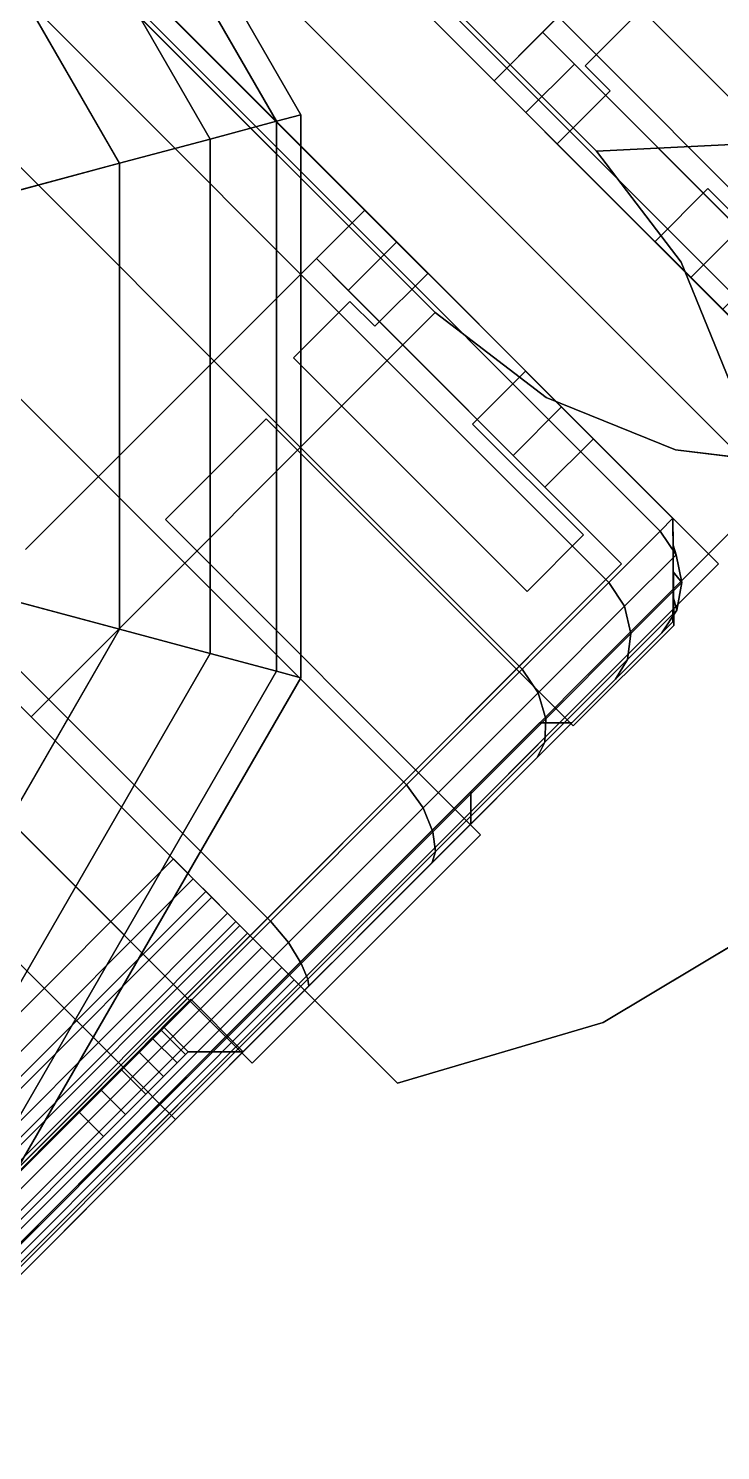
# Model space of a CAD drawing. Extents: x -170 to 1783, y -20 to 1205.
# Drawn here: x 174.197 to 174.803, y 527.641 to 528.886 of the extents above; entities that cross this region are included whole.
import ezdxf

# ---------------------------------------------------------------- set-up
doc = ezdxf.new("R2010")
doc.units = 0
doc.header["$LTSCALE"] = 96
doc.header["$MEASUREMENT"] = 0
for name, color, linetype in [('A-FURN-3-PANEL-GLIDE', 7, 'Continuous'), ('A-FURN-3-PANEL-RACE', 7, 'Continuous'), ('A-FURN-3-PANEL-SIDE1', 7, 'Continuous'), ('A-FURN-3-PANEL-SIDE2', 7, 'Continuous'), ('A-FURN-3-PANEL-TOPCAP', 7, 'Continuous'), ('A-FURN-3-PANEL-TRIM', 7, 'Continuous'), ('A-FURN-P-PNLS', 7, 'Continuous'), ('MAIN_PANEL', 7, 'Continuous')]:
    doc.layers.add(name, color=color, linetype=linetype)

# ---------------------------------------------------------------- blocks, each defined once
blk = doc.blocks.new('EC-EFP-444')
at = {"layer": 'A-FURN-3-PANEL-GLIDE', "color": 20, "linetype": 'Continuous'}
for points in [[(0.4201, 1.8052, 0.2464), (0.4091, 1.8242, 0.1642), (0.885, 1.9517, 0.1642), (0.885, 1.9297, 0.2464)], [(0.4091, 1.8242, 0.1642), (0.4201, 1.8052, 0.0821), (0.885, 1.9297, 0.0821), (0.885, 1.9517, 0.1642)], [(0.4502, 1.7531, 0.3065), (0.4201, 1.8052, 0.2464), (0.885, 1.9297, 0.2464), (0.885, 1.8696, 0.3065)], [(0.4201, 1.8052, 0.0821), (0.4502, 1.7531, 0.022), (0.885, 1.8696, 0.022), (0.885, 1.9297, 0.0821)], [(0.4912, 1.682, 0.3285), (0.4502, 1.7531, 0.3065), (0.885, 1.8696, 0.3065), (0.885, 1.7875, 0.3285)], [(0.4502, 1.7531, 0.022), (0.4912, 1.682), (0.885, 1.7875), (0.885, 1.8696, 0.022)], [(0.0798, 1.4649, 0.2464), (0.0608, 1.4759, 0.1642), (0.4091, 1.8242, 0.1642), (0.4201, 1.8052, 0.2464)], [(0.0608, 1.4759, 0.1642), (0.0798, 1.4649, 0.0821), (0.4201, 1.8052, 0.0821), (0.4091, 1.8242, 0.1642)], [(0.1319, 1.4348, 0.3065), (0.0798, 1.4649, 0.2464), (0.4201, 1.8052, 0.2464), (0.4502, 1.7531, 0.3065)], [(0.0798, 1.4649, 0.0821), (0.1319, 1.4348, 0.022), (0.4502, 1.7531, 0.022), (0.4201, 1.8052, 0.0821)], [(0.7837, 1.1754, 0.3285), (0.4912, 1.682, 0.3285), (0.885, 1.7875, 0.3285), (0.885, 1.2025, 0.3285)], [(0.203, 1.3937, 0.3285), (0.1319, 1.4348, 0.3065), (0.4502, 1.7531, 0.3065), (0.4912, 1.682, 0.3285)], [(0.1319, 1.4348, 0.022), (0.203, 1.3937), (0.4912, 1.682), (0.4502, 1.7531, 0.022)], [(0.7096, 1.1013, 0.3285), (0.203, 1.3937, 0.3285), (0.4912, 1.682, 0.3285), (0.7837, 1.1754, 0.3285)], [(-0.0447, 1, 0.2464), (-0.0668, 1, 0.1642), (0.0608, 1.4759, 0.1642), (0.0798, 1.4649, 0.2464)], [(-0.0668, 1, 0.1642), (-0.0447, 1, 0.0821), (0.0798, 1.4649, 0.0821), (0.0608, 1.4759, 0.1642)], [(0.0154, 1, 0.3065), (-0.0447, 1, 0.2464), (0.0798, 1.4649, 0.2464), (0.1319, 1.4348, 0.3065)], [(-0.0447, 1, 0.0821), (0.0154, 1, 0.022), (0.1319, 1.4348, 0.022), (0.0798, 1.4649, 0.0821)], [(0.0975, 1, 0.3285), (0.0154, 1, 0.3065), (0.1319, 1.4348, 0.3065), (0.203, 1.3937, 0.3285)], [(0.0154, 1, 0.022), (0.0975, 1), (0.203, 1.3937), (0.1319, 1.4348, 0.022)], [(0.6825, 1, 0.3285), (0.0975, 1, 0.3285), (0.203, 1.3937, 0.3285), (0.7096, 1.1013, 0.3285)]]:
    blk.add_3dface(points, dxfattribs=at)
at = {"layer": 'A-FURN-3-PANEL-GLIDE', "color": 20, "linetype": 'Continuous', "invisible_edges": 12}
for points in [[(0.885, 1), (0.885, 1.7875), (0.4912, 1.682)], [(0.885, 1), (0.4912, 1.682), (0.203, 1.3937)], [(0.885, 1), (0.203, 1.3937), (0.0975, 1)]]:
    blk.add_3dface(points, dxfattribs=at)
at = {"layer": 'A-FURN-3-PANEL-RACE', "color": 40, "linetype": 'Continuous'}
for points, invisible_edges in [([(0.08, 2.0125, 3.515), (0.08, 2.0125, 0.3963), (47.92, 2.0125, 0.3963), (47.92, 2.0125, 3.515)], 8), ([(0.08, 1.8575, 3.1951), (0.08, 1.8575, 1.4986), (0.08, 2.0125, 0.3963), (0.08, 2.0125, 3.515)], 10), ([(0.5, 1.5745, 0.3963), (47.5, 1.5745, 0.3963), (0.08, 2.0125, 0.3963), (0.08, 1.5745, 0.3963)], 3), ([(47.5, 1.5745, 0.3963), (47.92, 1.5745, 0.3963), (47.92, 2.0125, 0.3963), (0.08, 2.0125, 0.3963)], 8), ([(0.08, 1.8181, 1.4986), (0.08, 1.5745, 0.3963), (0.08, 2.0125, 0.3963), (0.08, 1.8575, 1.4986)], 5), ([(0.08, 1.5745, 3.245), (0.08, 1.8575, 3.1951), (0.08, 2.0125, 3.515), (0.08, 1.5745, 3.515)], 2), ([(0.14, 1.5745, 3.515), (0.08, 1.5745, 3.515), (0.08, 2.0125, 3.515), (0.14, 1.9525, 3.515)], 4), ([(0.14, 1.9525, 3.515), (0.08, 2.0125, 3.515), (0.6, 2.0125, 3.515), (0.6, 1.9525, 3.515)], 1), ([(0.6, 2.0125, 4.0847), (0.6, 2.0125, 3.515), (47.4, 2.0125, 3.515), (47.4, 2.0125, 4.0847)], 2), ([(0.6, 1.9525, 3.515), (0.6, 2.0125, 3.515), (0.6, 2.0125, 4.0847), (0.6, 1.9525, 4.0847)], 4), ([(0.6, 1.9493, 4.1093), (0.6, 1.9525, 4.0847), (0.6, 2.0125, 4.0847), (0.6, 2.0072, 4.1248)], 10), ([(0.6, 1.9398, 4.1322), (0.6, 1.9493, 4.1093), (0.6, 2.0072, 4.1248), (0.6, 1.9918, 4.1622)], 10), ([(0.6, 1.9247, 4.1519), (0.6, 1.9398, 4.1322), (0.6, 1.9918, 4.1622), (0.6, 1.9671, 4.1943)], 10), ([(0.6, 1.905, 4.1669), (0.6, 1.9247, 4.1519), (0.6, 1.9671, 4.1943), (0.6, 1.935, 4.2189)], 10), ([(47.86, 1.9525, 0.4563), (0.14, 1.9525, 0.4563), (0.14, 1.9525, 3.515), (47.86, 1.9525, 3.515)], 4), ([(0.14, 1.9525, 0.4563), (0.14, 1.8575, 1.4986), (0.14, 1.8575, 3.1951), (0.14, 1.9525, 3.515)], 5), ([(0.5, 1.5745, 0.4563), (0.14, 1.5745, 0.4563), (0.14, 1.9525, 0.4563), (47.5, 1.5745, 0.4563)], 12), ([(47.5, 1.5745, 0.4563), (0.14, 1.9525, 0.4563), (47.86, 1.9525, 0.4563), (47.86, 1.5745, 0.4563)], 1), ([(0.14, 1.5745, 0.4563), (0.14, 1.8181, 1.4986), (0.14, 1.8575, 1.4986), (0.14, 1.9525, 0.4563)], 5), ([(0.14, 1.8575, 3.1951), (0.14, 1.5745, 3.245), (0.14, 1.5745, 3.515), (0.14, 1.9525, 3.515)], 8), ([(47.4, 1.9525, 3.515), (0.6, 1.9525, 3.515), (0.6, 1.9525, 4.0847), (47.4, 1.9525, 4.0847)], 1), ([(0.6, 1.8821, 4.1764), (0.6, 1.905, 4.1669), (0.6, 1.935, 4.2189), (0.6, 1.8976, 4.2344)], 10), ([(0.6, 1.8575, 4.1797), (0.6, 1.8821, 4.1764), (0.6, 1.8976, 4.2344), (0.6, 1.8575, 4.2397)], 2), ([(0.08, 1.614, 1.7894), (0.08, 1.5745, 1.7894), (0.08, 1.5745, 0.3963), (0.08, 1.8181, 1.4986)], 4), ([(0.14, 1.5745, 1.7894), (0.14, 1.614, 1.7894), (0.14, 1.8181, 1.4986), (0.14, 1.5745, 0.4563)], 4), ([(0.08, 1.5745, 0.3963), (0.08, 1.5745, 1.7894), (0.14, 1.5745, 1.7894), (0.14, 1.5745, 0.4563)], 8), ([(0.5, 1.5745, 0.3963), (0.08, 1.5745, 0.3963), (0.14, 1.5745, 0.4563), (0.5, 1.5745, 0.4563)], 2)]:
    blk.add_3dface(points, dxfattribs=dict(at, invisible_edges=invisible_edges))
for points in [[(0.6, 2.0072, 4.1248), (0.6, 2.0125, 4.0847), (47.4, 2.0125, 4.0847), (47.4, 2.0072, 4.1248)], [(0.6, 1.9918, 4.1622), (0.6, 2.0072, 4.1248), (47.4, 2.0072, 4.1248), (47.4, 1.9918, 4.1622)], [(0.6, 1.9671, 4.1943), (0.6, 1.9918, 4.1622), (47.4, 1.9918, 4.1622), (47.4, 1.9671, 4.1943)], [(0.6, 1.935, 4.2189), (0.6, 1.9671, 4.1943), (47.4, 1.9671, 4.1943), (47.4, 1.935, 4.2189)], [(47.4, 1.9493, 4.1093), (47.4, 1.9525, 4.0847), (0.6, 1.9525, 4.0847), (0.6, 1.9493, 4.1093)], [(47.4, 1.9398, 4.1322), (47.4, 1.9493, 4.1093), (0.6, 1.9493, 4.1093), (0.6, 1.9398, 4.1322)], [(47.4, 1.9247, 4.1519), (47.4, 1.9398, 4.1322), (0.6, 1.9398, 4.1322), (0.6, 1.9247, 4.1519)], [(0.6, 1.8976, 4.2344), (0.6, 1.935, 4.2189), (47.4, 1.935, 4.2189), (47.4, 1.8976, 4.2344)], [(47.4, 1.905, 4.1669), (47.4, 1.9247, 4.1519), (0.6, 1.9247, 4.1519), (0.6, 1.905, 4.1669)], [(47.4, 1.8821, 4.1764), (47.4, 1.905, 4.1669), (0.6, 1.905, 4.1669), (0.6, 1.8821, 4.1764)], [(0.6, 1.8575, 4.2397), (0.6, 1.8976, 4.2344), (47.4, 1.8976, 4.2344), (47.4, 1.8575, 4.2397)], [(47.4, 1.8575, 4.1797), (47.4, 1.8821, 4.1764), (0.6, 1.8821, 4.1764), (0.6, 1.8575, 4.1797)], [(0.14, 1.8575, 1.4986), (0.08, 1.8575, 1.4986), (0.08, 1.8575, 3.1951), (0.14, 1.8575, 3.1951)], [(0.08, 1.8181, 1.4986), (0.08, 1.8575, 1.4986), (0.14, 1.8575, 1.4986), (0.14, 1.8181, 1.4986)], [(0.14, 1.8575, 3.1951), (0.08, 1.8575, 3.1951), (0.08, 1.5745, 3.245), (0.14, 1.5745, 3.245)], [(0.6, 1.8575, 4.1797), (0.6, 1.8575, 4.2397), (47.4, 1.8575, 4.2397), (47.4, 1.8575, 4.1797)], [(0.08, 1.614, 1.7894), (0.08, 1.8181, 1.4986), (0.14, 1.8181, 1.4986), (0.14, 1.614, 1.7894)], [(0.08, 1.5745, 1.7894), (0.08, 1.614, 1.7894), (0.14, 1.614, 1.7894), (0.14, 1.5745, 1.7894)], [(0.14, 1.5745, 3.245), (0.08, 1.5745, 3.245), (0.08, 1.5745, 3.515), (0.14, 1.5745, 3.515)]]:
    blk.add_3dface(points, dxfattribs=at)
at = {"layer": 'A-FURN-3-PANEL-SIDE1', "color": 7, "linetype": 'Continuous'}
for points in [[(47.3224, 1.955, 43.7401), (47.3228, 0.045, 43.7401), (0.6776, 0.045, 43.7401), (0.6776, 1.955, 43.7401)], [(0.6776, 0.045, 4.2397), (0.6776, 1.955, 4.2397), (0.6776, 1.955, 43.7401), (0.6776, 0.045, 43.7401)], [(47.3224, 0.045, 4.2397), (47.3224, 1.955, 4.2397), (0.6776, 1.955, 4.2397), (0.6776, 0.045, 4.2397)]]:
    blk.add_3dface(points, dxfattribs=at)
at = {"layer": 'A-FURN-3-PANEL-SIDE2', "color": 7, "linetype": 'Continuous'}
blk.add_3dface([(0.6776, 1.955, 43.7401), (0.6776, 1.955, 4.2397), (47.3224, 1.955, 4.2397), (47.3224, 1.955, 43.7401)], dxfattribs=at)
at = {"layer": 'A-FURN-3-PANEL-TOPCAP', "color": 60, "linetype": 'Continuous'}
for points, invisible_edges in [([(0.1285, -0.0047, 43.635), (0.144, -0.02, 43.635), (0.144, 2.02, 43.635), (0.1285, 2.0047, 43.635)], 10), ([(0.144, 2.02, 43.635), (0.269, 2.02, 43.635), (0.2783, 2.02, 43.7687), (0.1575, 2.02, 43.8011)], 4), ([(0.144, -0.02, 43.635), (0.269, -0.02, 43.635), (0.269, 2.02, 43.635), (0.144, 2.02, 43.635)], 10), ([(0.1575, 2.02, 43.8011), (0.2783, 2.02, 43.7687), (0.3232, 2.02, 43.8949), (0.2149, 2.02, 43.9575)], 5), ([(0.2149, 2.02, 43.9575), (0.3232, 2.02, 43.8949), (0.4005, 2.02, 44.0044), (0.3121, 2.02, 44.0929)], 5), ([(0.269, 2.02, 43.635), (0.289, 2, 43.635), (0.2976, 2, 43.7635), (0.2783, 2.02, 43.7687)], 4), ([(0.289, 2, 43.635), (0.269, 2.02, 43.635), (0.269, -0.02, 43.635), (0.289, 0, 43.635)], 10), ([(0.2783, 2.02, 43.7687), (0.2976, 2, 43.7635), (0.3405, 2, 43.8849), (0.3232, 2.02, 43.8949)], 5), ([(0.3121, 2.02, 44.0929), (0.4005, 2.02, 44.0044), (0.5044, 2.02, 44.0891), (0.4419, 2.02, 44.1974)], 5), ([(0.3232, 2.02, 43.8949), (0.3405, 2, 43.8849), (0.4146, 2, 43.9903), (0.4005, 2.02, 44.0044)], 5), ([(0.3741, 2, 43.635), (0.394, 2.02, 43.635), (0.399, 2.02, 43.7363), (0.3798, 2, 43.7415)], 4), ([(0.394, 2.02, 43.635), (0.3741, 2, 43.635), (0.3741, 0, 43.635), (0.394, -0.02, 43.635)], 10), ([(0.3798, 2, 43.7415), (0.399, 2.02, 43.7363), (0.4315, 2.02, 43.8323), (0.4142, 2, 43.8424)], 5), ([(0.6807, 2.02, 43.671), (0.399, 2.02, 43.7363), (0.394, 2.02, 43.635), (0.676, 2.02, 43.635)], 1), ([(0.676, 2.02, 43.635), (0.394, 2.02, 43.635), (0.394, -0.02, 43.635), (0.676, -0.02, 43.635)], 10), ([(0.6946, 2.02, 43.7045), (0.4315, 2.02, 43.8323), (0.399, 2.02, 43.7363), (0.6807, 2.02, 43.671)], 5), ([(0.4005, 2.02, 44.0044), (0.4146, 2, 43.9903), (0.5144, 2, 44.0717), (0.5044, 2.02, 44.0891)], 5), ([(0.4142, 2, 43.8424), (0.4315, 2.02, 43.8323), (0.4889, 2.02, 43.9159), (0.4748, 2, 43.9301)], 5), ([(0.4315, 2.02, 43.8323), (0.6946, 2.02, 43.7045), (0.7167, 2.02, 43.7333), (0.4889, 2.02, 43.9159)], 5), ([(0.4419, 2.02, 44.1974), (0.5044, 2.02, 44.0891), (0.6273, 2.02, 44.1426), (0.5949, 2.02, 44.2633)], 5), ([(0.4748, 2, 43.9301), (0.4889, 2.02, 43.9159), (0.5669, 2.02, 43.9807), (0.5569, 2, 43.998)], 5), ([(0.7455, 2.02, 43.7554), (0.5669, 2.02, 43.9807), (0.4889, 2.02, 43.9159), (0.7167, 2.02, 43.7333)], 5), ([(0.5044, 2.02, 44.0891), (0.5144, 2, 44.0717), (0.6324, 2, 44.1232), (0.6273, 2.02, 44.1426)], 5), ([(0.5569, 2, 43.998), (0.5669, 2.02, 43.9807), (0.6596, 2.02, 44.0218), (0.6544, 2, 44.0411)], 5), ([(0.5669, 2.02, 43.9807), (0.7455, 2.02, 43.7554), (0.779, 2.02, 43.7693), (0.6596, 2.02, 44.0218)], 5), ([(0.5949, 2.02, 44.2633), (0.6273, 2.02, 44.1426), (0.76, 2.02, 44.161), (0.76, 2.02, 44.286)], 5), ([(0.6273, 2.02, 44.1426), (0.6324, 2, 44.1232), (0.76, 2, 44.141), (0.76, 2.02, 44.161)], 5), ([(0.6544, 2, 44.0411), (0.6596, 2.02, 44.0218), (0.76, 2.02, 44.036), (0.76, 2, 44.056)], 5), ([(0.815, 2.02, 43.7741), (0.76, 2.02, 44.036), (0.6596, 2.02, 44.0218), (0.779, 2.02, 43.7693)], 5), ([(0.676, 2.02, 43.635), (0.71, 1.986, 43.635), (0.7136, 1.986, 43.6622), (0.6807, 2.02, 43.671)], 4), ([(0.6807, 2.02, 43.671), (0.7136, 1.986, 43.6622), (0.724, 1.986, 43.6875), (0.6946, 2.02, 43.7045)], 5), ([(0.6946, 2.02, 43.7045), (0.724, 1.986, 43.6875), (0.7407, 1.986, 43.7093), (0.7167, 2.02, 43.7333)], 5), ([(0.7167, 2.02, 43.7333), (0.7407, 1.986, 43.7093), (0.7625, 1.986, 43.726), (0.7455, 2.02, 43.7554)], 5), ([(0.7455, 2.02, 43.7554), (0.7625, 1.986, 43.726), (0.7878, 1.986, 43.7365), (0.779, 2.02, 43.7693)], 5), ([(0.76, 2.02, 44.286), (0.76, 2.02, 44.161), (47.24, 2.02, 44.161), (47.24, 2.02, 44.286)], 5), ([(47.24, 2, 44.141), (47.24, 2.02, 44.161), (0.76, 2.02, 44.161), (0.76, 2, 44.141)], 5), ([(47.24, 2.02, 44.036), (47.24, 2, 44.056), (0.76, 2, 44.056), (0.76, 2.02, 44.036)], 5), ([(0.76, 2.02, 44.036), (0.815, 2.02, 43.7741), (47.185, 2.02, 43.7741), (47.24, 2.02, 44.036)], 5), ([(0.779, 2.02, 43.7693), (0.7878, 1.986, 43.7365), (0.815, 1.986, 43.7401), (0.815, 2.02, 43.7741)], 5), ([(47.185, 2.02, 43.7741), (0.815, 2.02, 43.7741), (0.815, 1.986, 43.7401), (47.185, 1.986, 43.7401)], 10), ([(0.1285, 2.0047, 43.635), (0.1129, 1.9894, 43.635), (0.1129, 0.0106, 43.635), (0.1285, -0.0047, 43.635)], 10), ([(0.289, 2, 43.635), (0.3741, 2, 43.635), (0.3798, 2, 43.7415), (0.2976, 2, 43.7635)], 4), ([(0.289, 0, 43.635), (0.3741, 0, 43.635), (0.3741, 2, 43.635), (0.289, 2, 43.635)], 10), ([(0.2976, 2, 43.7635), (0.3798, 2, 43.7415), (0.4142, 2, 43.8424), (0.3405, 2, 43.8849)], 5), ([(0.3405, 2, 43.8849), (0.4142, 2, 43.8424), (0.4748, 2, 43.9301), (0.4146, 2, 43.9903)], 5), ([(0.4146, 2, 43.9903), (0.4748, 2, 43.9301), (0.5569, 2, 43.998), (0.5144, 2, 44.0717)], 5), ([(0.5144, 2, 44.0717), (0.5569, 2, 43.998), (0.6544, 2, 44.0411), (0.6324, 2, 44.1232)], 5), ([(0.6324, 2, 44.1232), (0.6544, 2, 44.0411), (0.76, 2, 44.056), (0.76, 2, 44.141)], 5), ([(0.76, 2, 44.141), (0.76, 2, 44.056), (47.24, 2, 44.056), (47.24, 2, 44.141)], 5), ([(0.0965, 0.0273, 43.635), (0.1129, 0.0106, 43.635), (0.1129, 1.9894, 43.635), (0.0965, 1.9727, 43.635)], 10), ([(0.0965, 1.9727, 43.635), (0.08, 1.956, 43.635), (0.08, 0.044, 43.635), (0.0965, 0.0273, 43.635)], 8)]:
    blk.add_3dface(points, dxfattribs=dict(at, invisible_edges=invisible_edges))
for points in [[(0.1344, 2.0151, 43.8047), (0.1285, 2.0047, 43.635), (0.144, 2.02, 43.635), (0.1575, 2.02, 43.8011)], [(0.1955, 2.0151, 43.9663), (0.1344, 2.0151, 43.8047), (0.1575, 2.02, 43.8011), (0.2149, 2.02, 43.9575)], [(0.2978, 2.0151, 44.1072), (0.1955, 2.0151, 43.9663), (0.2149, 2.02, 43.9575), (0.3121, 2.02, 44.0929)], [(0.4331, 2.0151, 44.2168), (0.2978, 2.0151, 44.1072), (0.3121, 2.02, 44.0929), (0.4419, 2.02, 44.1974)], [(0.5913, 2.0151, 44.2864), (0.4331, 2.0151, 44.2168), (0.4419, 2.02, 44.1974), (0.5949, 2.02, 44.2633)], [(0.76, 2.0151, 44.3105), (0.5913, 2.0151, 44.2864), (0.5949, 2.02, 44.2633), (0.76, 2.02, 44.286)], [(0.71, 1.986, 43.635), (0.676, 2.02, 43.635), (0.676, 1.955, 43.635), (0.71, 1.955, 43.635)], [(47.24, 2.02, 44.286), (47.24, 2.0151, 44.3105), (0.76, 2.0151, 44.3105), (0.76, 2.02, 44.286)], [(0.1143, 2.0013, 43.8104), (0.1129, 1.9894, 43.635), (0.1285, 2.0047, 43.635), (0.1344, 2.0151, 43.8047)], [(0.1774, 2.0013, 43.977), (0.1143, 2.0013, 43.8104), (0.1344, 2.0151, 43.8047), (0.1955, 2.0151, 43.9663)], [(0.2828, 2.0013, 44.1222), (0.1774, 2.0013, 43.977), (0.1955, 2.0151, 43.9663), (0.2978, 2.0151, 44.1072)], [(0.4225, 2.0013, 44.2349), (0.2828, 2.0013, 44.1222), (0.2978, 2.0151, 44.1072), (0.4331, 2.0151, 44.2168)], [(0.5856, 2.0013, 44.3065), (0.4225, 2.0013, 44.2349), (0.4331, 2.0151, 44.2168), (0.5913, 2.0151, 44.2864)], [(0.76, 2.0013, 44.3313), (0.5856, 2.0013, 44.3065), (0.5913, 2.0151, 44.2864), (0.76, 2.0151, 44.3105)], [(47.24, 2.0151, 44.3105), (47.24, 2.0013, 44.3313), (0.76, 2.0013, 44.3313), (0.76, 2.0151, 44.3105)], [(0.1006, 1.9805, 43.8155), (0.0965, 1.9727, 43.635), (0.1129, 1.9894, 43.635), (0.1143, 2.0013, 43.8104)], [(0.1644, 1.9805, 43.9859), (0.1006, 1.9805, 43.8155), (0.1143, 2.0013, 43.8104), (0.1774, 2.0013, 43.977)], [(0.2713, 1.9805, 44.1337), (0.1644, 1.9805, 43.9859), (0.1774, 2.0013, 43.977), (0.2828, 2.0013, 44.1222)], [(0.4136, 1.9805, 44.248), (0.2713, 1.9805, 44.1337), (0.2828, 2.0013, 44.1222), (0.4225, 2.0013, 44.2349)], [(0.5806, 1.9805, 44.3203), (0.4136, 1.9805, 44.248), (0.4225, 2.0013, 44.2349), (0.5856, 2.0013, 44.3065)], [(0.76, 1.9805, 44.3451), (0.5806, 1.9805, 44.3203), (0.5856, 2.0013, 44.3065), (0.76, 2.0013, 44.3313)], [(47.24, 2.0013, 44.3313), (47.24, 1.9805, 44.3451), (0.76, 1.9805, 44.3451), (0.76, 2.0013, 44.3313)], [(0.0957, 1.956, 43.8177), (0.08, 1.956, 43.635), (0.0965, 1.9727, 43.635), (0.1006, 1.9805, 43.8155)], [(0.1595, 1.956, 43.9895), (0.0957, 1.956, 43.8177), (0.1006, 1.9805, 43.8155), (0.1644, 1.9805, 43.9859)], [(0.2668, 1.956, 44.1382), (0.1595, 1.956, 43.9895), (0.1644, 1.9805, 43.9859), (0.2713, 1.9805, 44.1337)], [(0.4099, 1.956, 44.2528), (0.2668, 1.956, 44.1382), (0.2713, 1.9805, 44.1337), (0.4136, 1.9805, 44.248)], [(0.5783, 1.956, 44.3252), (0.4099, 1.956, 44.2528), (0.4136, 1.9805, 44.248), (0.5806, 1.9805, 44.3203)], [(0.76, 1.956, 44.35), (0.5783, 1.956, 44.3252), (0.5806, 1.9805, 44.3203), (0.76, 1.9805, 44.3451)], [(0.7136, 1.955, 43.6622), (0.7136, 1.986, 43.6622), (0.71, 1.986, 43.635), (0.71, 1.955, 43.635)], [(0.724, 1.955, 43.6875), (0.724, 1.986, 43.6875), (0.7136, 1.986, 43.6622), (0.7136, 1.955, 43.6622)], [(0.7407, 1.955, 43.7093), (0.7407, 1.986, 43.7093), (0.724, 1.986, 43.6875), (0.724, 1.955, 43.6875)], [(0.7625, 1.955, 43.726), (0.7625, 1.986, 43.726), (0.7407, 1.986, 43.7093), (0.7407, 1.955, 43.7093)], [(47.24, 1.9805, 44.3451), (47.24, 1.956, 44.35), (0.76, 1.956, 44.35), (0.76, 1.9805, 44.3451)], [(0.7878, 1.955, 43.7365), (0.7878, 1.986, 43.7365), (0.7625, 1.986, 43.726), (0.7625, 1.955, 43.726)], [(0.815, 1.955, 43.7401), (0.815, 1.986, 43.7401), (0.7878, 1.986, 43.7365), (0.7878, 1.955, 43.7365)], [(47.185, 1.955, 43.7401), (47.185, 1.986, 43.7401), (0.815, 1.986, 43.7401), (0.815, 1.955, 43.7401)], [(0.0957, 0.044, 43.8177), (0.08, 0.044, 43.635), (0.08, 1.956, 43.635), (0.0957, 1.956, 43.8177)], [(0.1595, 0.044, 43.9895), (0.0957, 0.044, 43.8177), (0.0957, 1.956, 43.8177), (0.1595, 1.956, 43.9895)], [(0.2668, 0.044, 44.1382), (0.1595, 0.044, 43.9895), (0.1595, 1.956, 43.9895), (0.2668, 1.956, 44.1382)], [(0.4099, 0.044, 44.2528), (0.2668, 0.044, 44.1382), (0.2668, 1.956, 44.1382), (0.4099, 1.956, 44.2528)], [(0.5783, 0.044, 44.3252), (0.4099, 0.044, 44.2528), (0.4099, 1.956, 44.2528), (0.5783, 1.956, 44.3252)], [(0.76, 0.044, 44.35), (0.5783, 0.044, 44.3252), (0.5783, 1.956, 44.3252), (0.76, 1.956, 44.35)], [(0.76, 0.044, 44.35), (0.76, 1.956, 44.35), (47.24, 1.956, 44.35), (47.24, 0.044, 44.35)]]:
    blk.add_3dface(points, dxfattribs=at)
at = {"layer": 'A-FURN-3-PANEL-TRIM', "color": 60, "linetype": 'Continuous'}
for points, invisible_edges in [([(-0.0735, 2.1159, 3.8013), (0.6, 2.1348, 3.8013), (0.065, 2.269, 3.8013), (-0.0322, 2.2178, 3.8013)], 3), ([(-0.0735, 2.1159, 4.013), (-0.0322, 2.2178, 4.013), (0.065, 2.269, 4.013), (0.6, 2.1348, 4.013)], 12), ([(0.065, 2.269, 3.8013), (0.6, 2.1348, 3.8013), (0.4351, 2.2249, 3.8013), (0.2529, 2.2706, 3.8013)], 1), ([(0.065, 2.269, 4.013), (0.2529, 2.2706, 4.013), (0.4351, 2.2249, 4.013), (0.6, 2.1348, 4.013)], 8), ([(0.0361, 1.9153, 3.8013), (0.6, 2.1348, 3.8013), (-0.0735, 2.1159, 3.8013), (-0.0395, 2.0114, 3.8013)], 3), ([(0.0361, 1.9153, 4.013), (-0.0395, 2.0114, 4.013), (-0.0735, 2.1159, 4.013), (0.6, 2.1348, 4.013)], 12), ([(0.1, 1.6815, 3.8013), (0.6, 2.1348, 3.8013), (0.0361, 1.9153, 3.8013), (0.0837, 1.8027, 3.8013)], 3), ([(0.1, 1.6815, 4.013), (0.0837, 1.8027, 4.013), (0.0361, 1.9153, 4.013), (0.6, 2.1348, 4.013)], 12), ([(0.1, 1.6815, 3.8013), (0.6, 1.6815, 3.8013), (0.6, 2.1348, 3.8013)], 12), ([(0.6, 2.1348, 4.013), (0.6, 1.6815, 4.013), (0.1, 1.6815, 4.013)], 12), ([(0.395, 2.0328, 43.635), (0.6776, 2.0328, 43.635), (0.6776, -0.0328, 43.635), (0.395, -0.0328, 43.635)], 8), ([(0.0802, 1.7737, 43.635), (0.08, 1.956, 43.635), (0.1457, 2.0228, 43.635), (0.1457, 1.7737, 43.635)], 4), ([(0.2155, 1.9109, 43.635), (0.1457, 1.9109, 43.635), (0.1457, 2.0228, 43.635), (0.2701, 2.0228, 43.635)], 10), ([(0.6, -0.1348, 3.5747), (0.6, 1.6815, 3.5747), (0.1, 1.6815, 3.5747), (0.1, 0.3185, 3.5747)], 10), ([(0.6, -0.1348, 4.2397), (0.1, 0.3185, 4.2397), (0.1, 1.6815, 4.2397), (0.6, 1.6815, 4.2397)], 5), ([(0.1457, 0.3473, 43.635), (0.0802, 0.3473, 43.635), (0.0802, 1.6527, 43.635), (0.1457, 1.6527, 43.635)], 8), ([(0.2701, 1.6426, 43.635), (0.395, 1.6426, 43.635), (0.395, 0.3574, 43.635), (0.2701, 0.3574, 43.635)], 10), ([(0.1457, 1.6218, 43.635), (0.2155, 1.6218, 43.635), (0.2155, 0.3782, 43.635), (0.1457, 0.3782, 43.635)], 10)]:
    blk.add_3dface(points, dxfattribs=dict(at, invisible_edges=invisible_edges))
for points in [[(0.2529, 2.2706, 3.8013), (0.4351, 2.2249, 3.8013), (0.4351, 2.2249, 4.013), (0.2529, 2.2706, 4.013)], [(0.4351, 2.2249, 3.8013), (0.6, 2.1348, 3.8013), (0.6, 2.1348, 4.013), (0.4351, 2.2249, 4.013)], [(0.6, 2.1348, 3.8013), (0.6, 1.6815, 3.8013), (0.6, 1.6815, 4.013), (0.6, 2.1348, 4.013)], [(0.395, 2.0328, 4.2397), (0.6776, 2.0328, 4.2397), (0.6776, 2.0328, 43.635), (0.395, 2.0328, 43.635)], [(0.395, 1.6426, 43.635), (0.395, 1.6426, 4.2397), (0.395, 2.0328, 4.2397), (0.395, 2.0328, 43.635)], [(0.6776, 2.0328, 4.2397), (0.6776, 1.955, 4.2397), (0.6776, 1.955, 43.635), (0.6776, 2.0328, 43.635)], [(0.1457, 2.0228, 4.2397), (0.1457, 2.0228, 43.635), (0.08, 1.956, 43.635), (0.0802, 1.956, 4.2397)], [(0.1457, 2.0228, 4.2397), (0.2701, 2.0228, 4.2397), (0.2701, 2.0228, 43.635), (0.1457, 2.0228, 43.635)], [(0.2701, 2.0228, 43.635), (0.2701, 2.0228, 4.2397), (0.2701, 1.6426, 4.2397), (0.2701, 1.6426, 43.635)], [(0.0361, 1.9153, 3.8013), (-0.0395, 2.0114, 3.8013), (-0.0395, 2.0114, 4.013), (0.0361, 1.9153, 4.013)], [(0.0802, 1.7737, 43.635), (0.0802, 1.7737, 4.2397), (0.0802, 1.956, 4.2397), (0.08, 1.956, 43.635)], [(0.0837, 1.8027, 3.8013), (0.0361, 1.9153, 3.8013), (0.0361, 1.9153, 4.013), (0.0837, 1.8027, 4.013)], [(0.2155, 1.9109, 4.2397), (0.1457, 1.9109, 4.2397), (0.1457, 1.9109, 43.635), (0.2155, 1.9109, 43.635)], [(0.1457, 1.9109, 43.635), (0.1457, 1.9109, 4.2397), (0.1457, 1.7737, 4.2397), (0.1457, 1.7737, 43.635)], [(0.2155, 1.6218, 43.635), (0.2155, 1.6218, 4.2397), (0.2155, 1.9109, 4.2397), (0.2155, 1.9109, 43.635)], [(0.1, 1.6815, 3.8013), (0.0837, 1.8027, 3.8013), (0.0837, 1.8027, 4.013), (0.1, 1.6815, 4.013)], [(0.1457, 1.7737, 4.2397), (0.0802, 1.7737, 4.2397), (0.0802, 1.7737, 43.635), (0.1457, 1.7737, 43.635)], [(0.1, 0.3185, 4.2397), (0.1, 0.3185, 3.5747), (0.1, 1.6815, 3.5747), (0.1, 1.6815, 4.2397)], [(0.1, 1.6815, 4.2397), (0.1, 1.6815, 4.013), (0.6, 1.6815, 4.013), (0.6, 1.6815, 4.2397)], [(0.6, 1.6815, 3.8013), (0.1, 1.6815, 3.8013), (0.1, 1.6815, 3.5747), (0.6, 1.6815, 3.5747)], [(0.6, 1.6815, 3.5747), (0.6, -0.1348, 3.5747), (0.6, -0.1348, 4.2397), (0.6, 1.6815, 4.2397)], [(0.0802, 1.6527, 4.2397), (0.1457, 1.6527, 4.2397), (0.1457, 1.6527, 43.635), (0.0802, 1.6527, 43.635)], [(0.0802, 0.3473, 43.635), (0.0802, 0.3473, 4.2397), (0.0802, 1.6527, 4.2397), (0.0802, 1.6527, 43.635)], [(0.1457, 1.6527, 43.635), (0.1457, 1.6527, 4.2397), (0.1457, 1.6218, 4.2397), (0.1457, 1.6218, 43.635)], [(0.2701, 1.6426, 4.2397), (0.395, 1.6426, 4.2397), (0.395, 1.6426, 43.635), (0.2701, 1.6426, 43.635)], [(0.1457, 1.6218, 4.2397), (0.2155, 1.6218, 4.2397), (0.2155, 1.6218, 43.635), (0.1457, 1.6218, 43.635)]]:
    blk.add_3dface(points, dxfattribs=at)
at = {"layer": 'A-FURN-P-PNLS', "color": 60, "linetype": 'Continuous'}
for p, q in [((0, 0), (0, 2)), ((0, 2), (48, 2))]:
    blk.add_line(p, q, dxfattribs=at)
blk = doc.blocks.new('EC-EFP-456')
at = {"layer": 'A-FURN-3-PANEL-RACE', "color": 40, "linetype": 'Continuous'}
for points, invisible_edges in [([(47.5, 1.5745, 0.3963), (47.92, 1.5745, 0.3963), (47.92, 2.0125, 0.3963), (0.08, 2.0125, 0.3963)], 8), ([(47.86, 1.5745, 3.515), (47.86, 1.9525, 3.515), (47.92, 2.0125, 3.515), (47.92, 1.5745, 3.515)], 2), ([(47.92, 1.8181, 1.4986), (47.92, 1.8575, 1.4986), (47.92, 2.0125, 0.3963), (47.92, 1.5745, 0.3963)], 10), ([(47.92, 1.5745, 3.245), (47.92, 1.5745, 3.515), (47.92, 2.0125, 3.515), (47.92, 1.8575, 3.1951)], 4), ([(47.5, 1.5745, 0.4563), (0.14, 1.9525, 0.4563), (47.86, 1.9525, 0.4563), (47.86, 1.5745, 0.4563)], 1), ([(47.86, 1.5745, 0.4563), (47.86, 1.9525, 0.4563), (47.86, 1.8575, 1.4986), (47.86, 1.8181, 1.4986)], 10), ([(47.86, 1.8575, 3.1951), (47.86, 1.9525, 3.515), (47.86, 1.5745, 3.515), (47.86, 1.5745, 3.245)], 1), ([(47.86, 1.5745, 1.7894), (47.86, 1.5745, 0.4563), (47.86, 1.8181, 1.4986), (47.86, 1.614, 1.7894)], 2), ([(47.92, 1.614, 1.7894), (47.92, 1.8181, 1.4986), (47.92, 1.5745, 0.3963), (47.92, 1.5745, 1.7894)], 2), ([(47.5, 1.5745, 0.3963), (47.5, 1.5745, 0.4563), (47.86, 1.5745, 0.4563), (47.92, 1.5745, 0.3963)], 4), ([(47.92, 1.5745, 0.3963), (47.86, 1.5745, 0.4563), (47.86, 1.5745, 1.7894), (47.92, 1.5745, 1.7894)], 1)]:
    blk.add_3dface(points, dxfattribs=dict(at, invisible_edges=invisible_edges))
for points in [[(47.92, 1.8181, 1.4986), (47.86, 1.8181, 1.4986), (47.86, 1.8575, 1.4986), (47.92, 1.8575, 1.4986)], [(47.86, 1.8575, 3.1951), (47.86, 1.5745, 3.245), (47.92, 1.5745, 3.245), (47.92, 1.8575, 3.1951)], [(47.92, 1.614, 1.7894), (47.86, 1.614, 1.7894), (47.86, 1.8181, 1.4986), (47.92, 1.8181, 1.4986)], [(47.92, 1.5745, 1.7894), (47.86, 1.5745, 1.7894), (47.86, 1.614, 1.7894), (47.92, 1.614, 1.7894)], [(47.86, 1.5745, 3.245), (47.86, 1.5745, 3.515), (47.92, 1.5745, 3.515), (47.92, 1.5745, 3.245)]]:
    blk.add_3dface(points, dxfattribs=at)
at = {"layer": 'A-FURN-3-PANEL-TOPCAP', "color": 60, "linetype": 'Continuous'}
for points, invisible_edges in [([(47.324, 2.02, 55.635), (47.324, -0.02, 55.635), (47.606, -0.02, 55.635), (47.606, 2.02, 55.635)], 5), ([(47.606, 2.02, 55.635), (47.606, -0.02, 55.635), (47.6259, 0, 55.635), (47.6259, 2, 55.635)], 5), ([(47.711, 2, 55.635), (47.711, 0, 55.635), (47.731, -0.02, 55.635), (47.731, 2.02, 55.635)], 5), ([(47.856, -0.02, 55.635), (47.856, 2.02, 55.635), (47.731, 2.02, 55.635), (47.731, -0.02, 55.635)], 5), ([(47.8715, 2.0047, 55.635), (47.856, 2.02, 55.635), (47.856, -0.02, 55.635), (47.8715, -0.0047, 55.635)], 10), ([(47.8715, -0.0047, 55.635), (47.8871, 0.0106, 55.635), (47.8871, 1.9894, 55.635), (47.8715, 2.0047, 55.635)], 10), ([(47.711, 0, 55.635), (47.711, 2, 55.635), (47.6259, 2, 55.635), (47.6259, 0, 55.635)], 5), ([(47.9035, 1.9727, 55.635), (47.8871, 1.9894, 55.635), (47.8871, 0.0106, 55.635), (47.9035, 0.0273, 55.635)], 10), ([(47.9035, 0.0273, 55.635), (47.92, 0.044, 55.635), (47.92, 1.956, 55.635), (47.9035, 1.9727, 55.635)], 8)]:
    blk.add_3dface(points, dxfattribs=dict(at, invisible_edges=invisible_edges))
for points in [[(47.5901, 0.044, 56.2528), (47.4216, 0.044, 56.3252), (47.4216, 1.956, 56.3252), (47.5901, 1.956, 56.2528)], [(47.7332, 0.044, 56.1382), (47.5901, 0.044, 56.2528), (47.5901, 1.956, 56.2528), (47.7332, 1.956, 56.1382)], [(47.8405, 0.044, 55.9895), (47.7332, 0.044, 56.1382), (47.7332, 1.956, 56.1382), (47.8405, 1.956, 55.9895)], [(47.9043, 0.044, 55.8177), (47.8405, 0.044, 55.9895), (47.8405, 1.956, 55.9895), (47.9043, 1.956, 55.8177)], [(47.92, 0.044, 55.635), (47.9043, 0.044, 55.8177), (47.9043, 1.956, 55.8177), (47.92, 1.956, 55.635)]]:
    blk.add_3dface(points, dxfattribs=at)
at = {"layer": 'A-FURN-3-PANEL-TRIM', "color": 60, "linetype": 'Continuous'}
for points in [[(47.4, 0.3185, 3.5747), (47.4, 2.1348, 3.5747), (47.4, 2.1348, 4.2397), (47.4, 0.3185, 4.2397)], [(47.4, 2.1348, 3.8013), (47.9, 1.6815, 3.8013), (47.9, 1.6815, 4.013), (47.4, 2.1348, 4.013)], [(47.7299, 2.0228, 55.635), (47.7299, 1.6426, 55.635), (47.7299, 1.6426, 4.2397), (47.7299, 2.0228, 4.2397)], [(47.9198, 1.956, 55.635), (47.9198, 1.7737, 55.635), (47.8543, 1.7737, 55.635), (47.8543, 2.0228, 55.635)], [(47.9198, 1.7737, 55.635), (47.9198, 1.956, 55.635), (47.9198, 1.956, 4.2397), (47.9198, 1.7737, 4.2397)], [(47.7845, 1.6218, 55.635), (47.7845, 1.9109, 55.635), (47.7845, 1.9109, 4.2397), (47.7845, 1.6218, 4.2397)], [(47.8543, 1.9109, 55.635), (47.8543, 1.7737, 55.635), (47.8543, 1.7737, 4.2397), (47.8543, 1.9109, 4.2397)], [(47.9639, 1.9153, 4.013), (47.9163, 1.8027, 4.013), (47.9163, 1.8027, 4.2397), (47.9639, 1.9153, 4.2397)], [(47.9639, 1.9153, 3.5747), (47.9163, 1.8027, 3.5747), (47.9163, 1.8027, 3.8013), (47.9639, 1.9153, 3.8013)], [(47.9163, 1.8027, 4.013), (47.9, 1.6815, 4.013), (47.9, 1.6815, 4.2397), (47.9163, 1.8027, 4.2397)], [(47.9163, 1.8027, 3.5747), (47.9, 1.6815, 3.5747), (47.9, 1.6815, 3.8013), (47.9163, 1.8027, 3.8013)], [(47.8543, 1.7737, 4.2397), (47.8543, 1.7737, 55.635), (47.9198, 1.7737, 55.635), (47.9198, 1.7737, 4.2397)], [(47.9, 1.6815, 4.2397), (47.9, 1.6815, 3.5747), (47.9, 0.3185, 3.5747), (47.9, 0.3185, 4.2397)], [(47.8543, 1.6527, 55.635), (47.8543, 1.6218, 55.635), (47.8543, 1.6218, 4.2397), (47.8543, 1.6527, 4.2397)], [(47.9198, 1.6527, 4.2397), (47.9198, 1.6527, 55.635), (47.8543, 1.6527, 55.635), (47.8543, 1.6527, 4.2397)], [(47.9198, 1.6527, 55.635), (47.9198, 1.6527, 4.2397), (47.9198, 0.3473, 4.2397), (47.9198, 0.3473, 55.635)], [(47.8543, 1.6218, 4.2397), (47.8543, 1.6218, 55.635), (47.7845, 1.6218, 55.635), (47.7845, 1.6218, 4.2397)]]:
    blk.add_3dface(points, dxfattribs=at)
for points, invisible_edges in [([(47.4, 2.1348, 3.5747), (47.4, 0.3185, 3.5747), (47.9, 0.3185, 3.5747), (47.9, 1.6815, 3.5747)], 10), ([(47.9639, 1.9153, 3.5747), (47.4, 2.1348, 3.5747), (47.9, 1.6815, 3.5747), (47.9163, 1.8027, 3.5747)], 3), ([(47.4, 2.1348, 4.2397), (47.9, 1.6815, 4.2397), (47.9, 0.3185, 4.2397), (47.4, 0.3185, 4.2397)], 5), ([(47.9639, 1.9153, 4.2397), (47.9163, 1.8027, 4.2397), (47.9, 1.6815, 4.2397), (47.4, 2.1348, 4.2397)], 12), ([(47.9639, 1.9153, 3.8013), (47.9163, 1.8027, 3.8013), (47.9, 1.6815, 3.8013), (47.4, 2.1348, 3.8013)], 12), ([(47.9639, 1.9153, 4.013), (47.4, 2.1348, 4.013), (47.9, 1.6815, 4.013), (47.9163, 1.8027, 4.013)], 3), ([(47.605, -0.0328, 55.635), (47.3224, -0.0328, 55.635), (47.3224, 2.0328, 55.635), (47.605, 2.0328, 55.635)], 8), ([(47.8543, 1.6527, 55.635), (47.9198, 1.6527, 55.635), (47.9198, 0.3473, 55.635), (47.8543, 0.3473, 55.635)], 8), ([(47.8543, 0.3782, 55.635), (47.7845, 0.3782, 55.635), (47.7845, 1.6218, 55.635), (47.8543, 1.6218, 55.635)], 10)]:
    blk.add_3dface(points, dxfattribs=dict(at, invisible_edges=invisible_edges))
at = {"layer": 'A-FURN-P-PNLS', "color": 60, "linetype": 'Continuous'}
blk.add_line((48, 2), (48, 0), dxfattribs=at)

msp = doc.modelspace()

# ---------------------------------------------------------------- block references
at = {"layer": 'MAIN_PANEL', "color": 47, "linetype": 'Continuous', "rotation": 225}
for name, p in [('EC-EFP-456', (207.37591, 563.83793)), ('EC-EFP-444', (173.43479, 529.8968))]:
    msp.add_blockref(name, p, dxfattribs=at)

doc.saveas('drawing.dxf')
